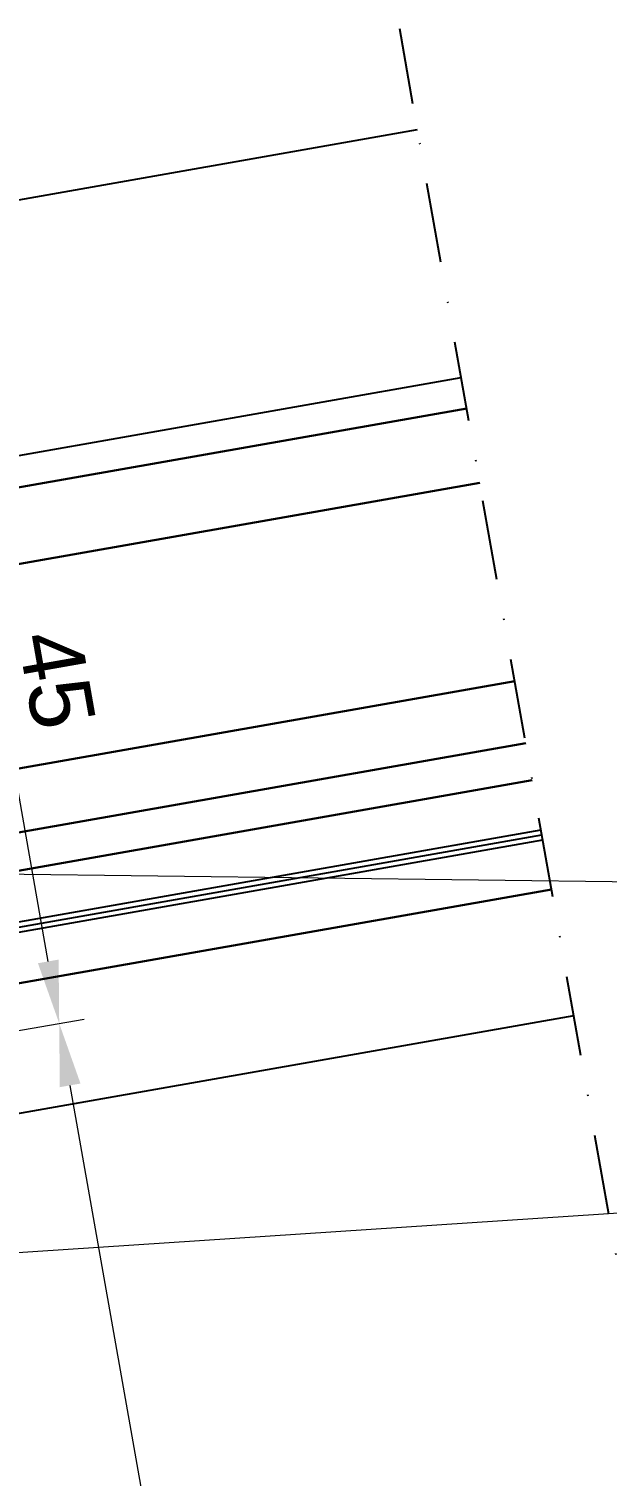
# Model space of a CAD drawing. Header units: millimetres. Extents: x 22319 to 27873, y 35287 to 39437.
# Drawn here: x 23087.7 to 23133.6, y 39220.2 to 39335.2 of the extents above; entities that cross this region are included whole.
import ezdxf

# ---------------------------------------------------------------- set-up
doc = ezdxf.new("R2010")
doc.units = ezdxf.units.MM
doc.header["$LTSCALE"] = 0.5
doc.linetypes.add('ACDINTGB', pattern=[9, 4, -1, 1, -1, 1, -1])
doc.linetypes.add('DASHDOT', pattern=[25.4, 12.7, -6.35, 0, -6.35])
for name, color, linetype, lineweight in [('AM_0', 7, 'Continuous', 30), ('AM_5', 3, 'Continuous', 18), ('AM_6', 2, 'Continuous', 20), ('AM_7', 4, 'DASHDOT', 25), ('AM_8', 1, 'Continuous', 25), ('PROFILE_X2', 2, 'ACDINTGB', 9), ('S_SILICON', 7, 'Continuous', 9)]:
    doc.layers.add(name, color=color, linetype=linetype, lineweight=lineweight)
doc.layers.add('PROFILE_PO', color=2, linetype='Continuous')
doc.styles.get("Standard").update_dxf_attribs({"font": 'ARIAL.TTF'})
doc.dimstyles.new('SBS_DIN$0', dxfattribs={"dimscale": 2, "dimtxt": 2.5, "dimasz": 2.5, "dimexe": 1, "dimexo": 1, "dimgap": 1, "dimtad": 1, "dimrnd": 0.5, "dimdsep": 46, "dimtxsty": 'Standard', "dimcen": 0, "dimclrd": 256, "dimclre": 256, "dimclrt": 2, "dimadec": 0, "dimazin": 2, "dimtp": 0.1, "dimtm": 0.1, "dimtfac": 0.71, "dimtofl": 0, "dimtmove": 0, "dimatfit": 3, "dimfxl": 0, "dimlwd": -1, "dimlwe": -1, "dimarcsym": 0})

# ---------------------------------------------------------------- blocks, each defined once
blk = doc.blocks.new('*D445')
at = {"layer": 'AM_5'}
for p, q in [((23063.59138666329, 39251.50170500676), (23092.07314227326, 39256.52380697875)), ((23104.95044595777, 39171.97544774086), (23090.97176765557, 39251.25247185835)), ((23077.82933511263, 39162.11613109265), (23107.78830235213, 39167.39870533114))]:
    blk.add_line(p, q, dxfattribs=at)
for points in [[(23091.79244078308, 39251.39717867307), (23090.15109452807, 39251.10776504363), (23090.10352676724, 39256.17651062342)], [(23105.77111908528, 39172.12015455558), (23104.12977283026, 39171.83074092614), (23105.81868684611, 39167.05140897581)]]:
    blk.add_solid(points, dxfattribs=at)
at = {"layer": 'Defpoints', "color": 0}
for p in [(23090.10352676724, 39256.17651062342), (23061.62177115726, 39251.15440865143), (23075.8597196066, 39161.76883473732)]:
    blk.add_point(p, dxfattribs=at)
at = {"layer": 'AM_5', "color": 2, "insert": (23102.44480349663, 39212.40455649936), "char_height": 5, "attachment_point": 5, "rotation": 280.000000000006}
blk.add_mtext('90.5', dxfattribs=at)
blk = doc.blocks.new('*D448')
at = {"layer": 'AM_5'}
for p, q in [((23054.30002441578, 39295.55759249241), (23084.25897294393, 39300.84016343159)), ((23089.2352858789, 39261.10054938847), (23083.15759832624, 39295.5688283112)), ((23063.59138666329, 39251.50170500676), (23092.07314227326, 39256.52380697875))]:
    blk.add_line(p, q, dxfattribs=at)
for points in [[(23083.97827145375, 39295.71353512592), (23082.33692519873, 39295.42412149647), (23082.2893574379, 39300.49286707625)], [(23090.05595900641, 39261.2452562032), (23088.4146127514, 39260.95584257375), (23090.10352676724, 39256.17651062342)]]:
    blk.add_solid(points, dxfattribs=at)
at = {"layer": 'Defpoints', "color": 0}
for p in [(23082.2893574379, 39300.49286707625), (23052.33040890976, 39295.21029613708), (23061.62177115726, 39251.15440865143)]:
    blk.add_point(p, dxfattribs=at)
at = {"layer": 'AM_5', "color": 2, "insert": (23089.89820166361, 39283.50094807326), "char_height": 5, "attachment_point": 5, "rotation": 280.000000000006}
blk.add_mtext('45', dxfattribs=at)
blk = doc.blocks.new('Glass 6-16-Contraflam Lite 44.2')
at = {"layer": 'AM_0'}
for points in [[(84.25505423948198, 32.80004999999801), (0, 32.80004999999801), (0, 38.80004999999801), (84.25505423948198, 38.80004999999801)], [(84.25505423948198, 11.79995000000054), (0, 11.79995000000054), (0, 16.79995000000054), (84.25505423948198, 16.79995000000054)], [(84.25505423948198, 0), (0, 0), (0, 8.799950000000536), (84.25505423948198, 8.799950000000536)]]:
    blk.add_lwpolyline(points, dxfattribs=at)
at = {"layer": 'AM_8'}
for p, q in [((0, 4.799950000000536), (84.25505423948198, 4.799950000000536)), ((0, 4.39994999999908), (84.25505423948198, 4.39994999999908)), ((0, 3.999949999997625), (84.25505423948198, 3.999949999997625))]:
    blk.add_line(p, q, dxfattribs=at)
for centre in [(8.60768384788389, 30.62921253328386), (9.669370896248438, 30.86891733977245), (10.95919309370947, 30.92906579800911), (8.076184905392438, 29.78277766164683), (9.224985828066565, 29.65810423784569), (10.49909698517513, 29.764212863789), (11.47172377716197, 29.89243401171552), (7.59710336507851, 28.90487125205982), (8.580845816348301, 28.8449804709453), (9.472730572582805, 28.4201683947249), (10.51461893726082, 28.80865435733722), (11.5373853452511, 28.75329869052075), (7.667736545947264, 27.81888430726394), (8.580169273471256, 27.87133151430317), (9.37454009346402, 27.42307707200234), (10.30945030379371, 27.31479713025328), (11.34850541424021, 27.74814522330416), (7.542068813399965, 26.68008906635805), (8.602940010037855, 26.69652155687072), (9.578958496669657, 26.49944619029702), (10.95919309370947, 26.63664327849983), (7.542068813399965, 25.71426759698079), (8.602940010037855, 25.73070008749346), (9.578958496669657, 25.53362472091976), (10.6255153174061, 25.67082180912257), (11.43352744146978, 25.05616419453872), (7.542068813399965, 24.71347478454118), (7.667736545947264, 23.83686238488735), (8.580169273471256, 23.88930959192658), (8.602940010037855, 24.72990727505385), (9.578958496669657, 24.53283190848015), (10.51984677458677, 24.38913014449645), (11.34850541424021, 23.7661233009203), (7.542068813399965, 22.73145286216459), (8.602940010037855, 22.74788535267726), (9.37454009346402, 23.44105514962575), (10.30945030379371, 23.33277520787669), (10.95919309370947, 22.68800707429909), (8.076184905392438, 21.91287243771512), (9.224985828066565, 21.78819901391398), (9.578958496669657, 22.55080998609628), (10.49909698517513, 21.89430763985729), (11.47172377716197, 22.02252878778381), (7.59710336507851, 21.03496602813539), (8.580845816348301, 20.97507524702087), (9.472730572582805, 20.55026317079319), (10.51461893726082, 20.93874913341278), (11.5373853452511, 20.88339346659632), (7.667736545947264, 19.94897908333951), (8.580169273471256, 20.00142629037146), (9.37454009346402, 19.55317184807791), (10.30945030379371, 19.44489190632157), (11.34850541424021, 19.87823999937245), (8.157827586015628, 18.99362284989911), (9.578958496669657, 18.66292668454844), (10.95919309370947, 18.71104324021871)]:
    blk.add_circle(centre, 0.4393685602240112, dxfattribs=at)
at = {"layer": 'PROFILE_X2', "linetype": 'Continuous'}
blk.add_lwpolyline([(12.5, 17.15002599999571, 0.414213562373095), (13, 17.65002599999571), (13, 31.95004400000471, 0.414213562373095), (12.5, 32.45004400000471), (7.832599418146856, 32.45004400000471, 0.2212339828140486), (7.450142336630961, 32.27211011246982), (6.117542918487743, 30.68963351970888, 0.1767798107320656), (6, 30.36756740724377), (6, 19.23250259275665, 0.1767798107320793), (6.117542918484105, 18.91043648029154), (7.450142336630961, 17.3279598875306, 0.2212339828140487), (7.832599418146856, 17.15002599999571)], format="xyb", close=True, dxfattribs=at)
blk.add_lwpolyline([(12, 18.15002599999571), (12, 31.45004400000471), (8.065218836291024, 31.45004400000471), (7, 30.18508481448953), (7, 19.41498518551089), (8.065218836294662, 18.15002599999571)], close=True, dxfattribs=at)
at = {"layer": 'S_SILICON', "linetype": 'Continuous'}
for centre, radius, start, end in [((-50.17100253149692, 24.80004999999801), 50.80481763588586, 350.9401915933207, 9.05980840667925), ((-26.50586874385408, 24.80004999999801), 28.26835861790447, 343.560548821095, 16.43945117890499), ((-25.11272946330064, 24.80004999999801), 28.26835861790447, 343.560548821095, 16.43945117890499), ((-23.71959018275084, 24.80004999999801), 28.26835861790447, 343.560548821095, 16.43945117890499), ((-22.32645090220103, 24.80004999999801), 28.26835861790447, 343.560548821095, 16.43945117890499), ((-20.93331162159302, 24.80005000000529), 28.26835861784836, 13.18916975009523, 16.43945117890499), ((-20.93331162159302, 24.80004999999801), 28.26835861784836, 343.560548821095, 346.8107813933117), ((-1.104350487039483, 10.29994999997871), 1.862683547508502, 306.3617510193578, 53.63824898047437), ((4.895649512956879, 10.29994999996416), 1.862683547508502, 306.3617510193578, 53.63824898047437)]:
    blk.add_arc(centre, radius, start, end, dxfattribs=at)

msp = doc.modelspace()

# ---------------------------------------------------------------- linework, layer by layer
at = {"layer": 'AM_6'}
for p, q in [((23136.33338647909, 39267.40476011646), (23026.02187909212, 39268.77097239562)), ((23038.1124762053, 39234.75421314281), (23141.56032598324, 39241.60283165349))]:
    msp.add_line(p, q, dxfattribs=at)
at = {"layer": 'AM_7'}
msp.add_line((23153.73736890143, 39127.56476964294), (23117.12716083301, 39335.19157707382), dxfattribs=at)
at = {"layer": 'PROFILE_PO'}
for p, q in [((22930.92173119854, 39294.11122818783), (23118.53750396737, 39327.19295093345)), ((23053.5614146618, 39295.42735566458), (23122.01047186191, 39307.49677125301)), ((23130.9533838903, 39256.77916961502), (23062.75051385633, 39244.7531634663))]:
    msp.add_line(p, q, dxfattribs=at)

# ---------------------------------------------------------------- block references
at = {"rotation": 10.00000000000504}
msp.add_blockref('Glass 6-16-Contraflam Lite 44.2', (23046.20717872492, 39252.19343560419), dxfattribs=at)

# ---------------------------------------------------------------- dimensions: what is measured, and where the dimension line sits
at = {"layer": 'AM_5'}
dim = msp.add_linear_dim(base=(23082.2893574379, 39300.49286707625), p1=(23061.62177115726, 39251.15440865143), p2=(23052.33040890976, 39295.21029613708), angle=280.000000000006, dimstyle='SBS_DIN$0', dxfattribs=at)
dim.commit()
dim.dimension.update_dxf_attribs({"geometry": '*D448', "text_midpoint": (23085.42458145135, 39282.71212812839), "dimtype": 160})
dim = msp.add_linear_dim(base=(23090.10352676724, 39256.17651062342), p1=(23075.8597196066, 39161.76883473731), p2=(23061.62177115726, 39251.15440865143), angle=280.000000000006, dimstyle='SBS_DIN$0', dxfattribs=at)
dim.commit()
dim.dimension.update_dxf_attribs({"geometry": '*D445', "text_midpoint": (23102.44480349663, 39212.40455649936)})

doc.saveas('drawing.dxf')
